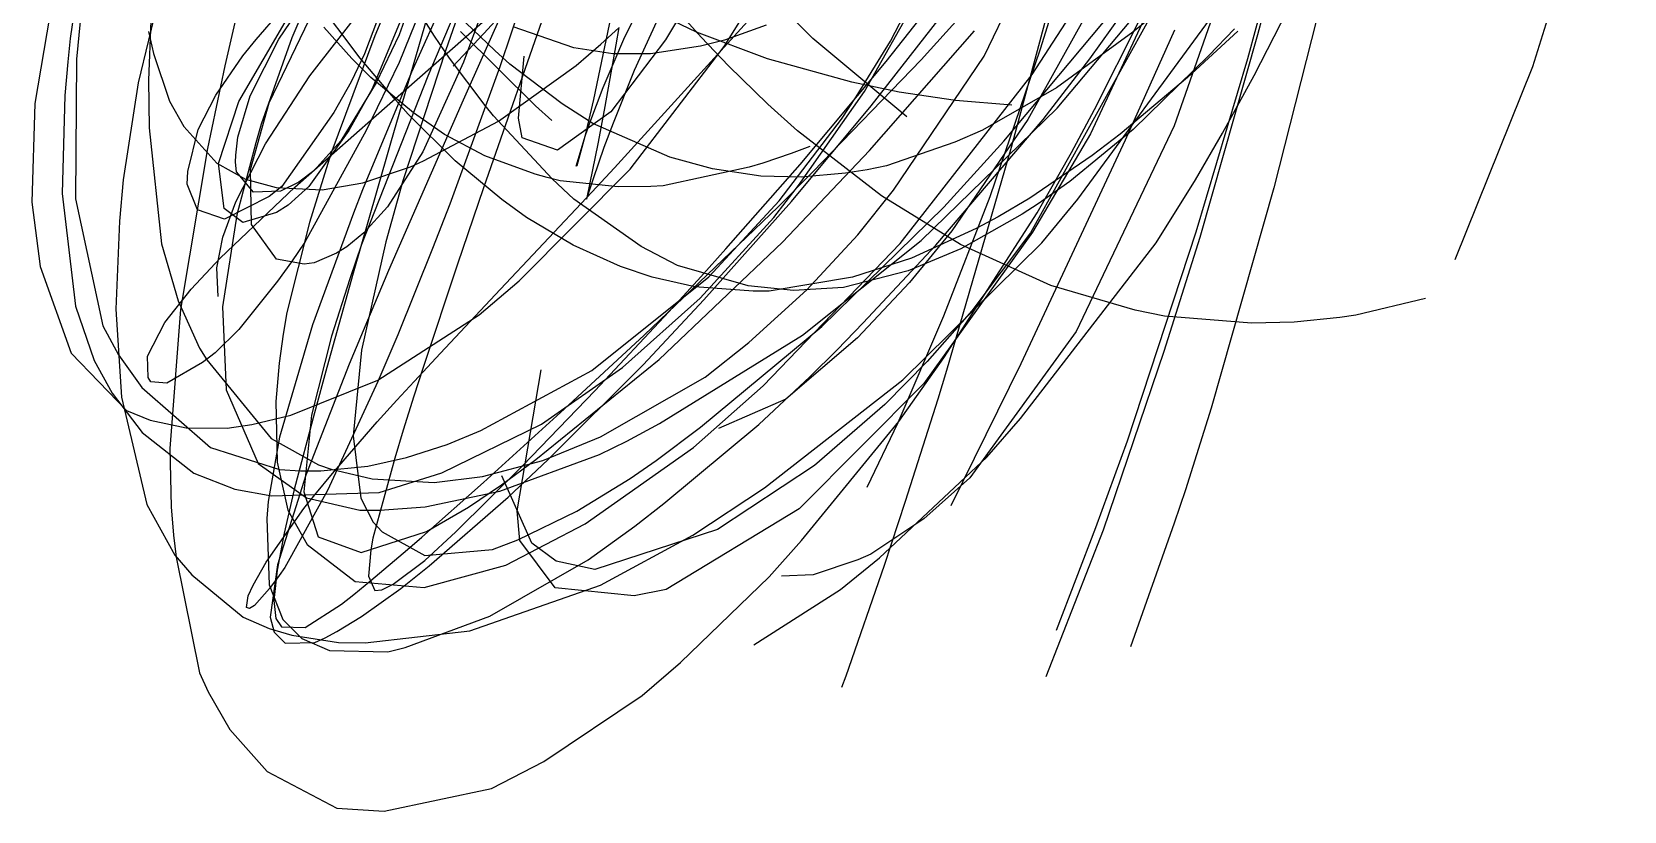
# Model space of a CAD drawing. Header units: metres. Extents: x -233 to 379, y -58 to 1087.
# Drawn here: x -108.7 to -54.2, y -57.9 to -31.2 of the extents above; entities that cross this region are included whole.
import ezdxf

# ---------------------------------------------------------------- set-up
doc = ezdxf.new("R2010")
doc.units = ezdxf.units.M

msp = doc.modelspace()

# ---------------------------------------------------------------- linework, layer by layer
for p, q in [((-54.179, -22.327, -1327.909), (-57.323, -32.402, -1334.346)), ((-89.924, -24.158, -1312.039), (-92.705, -32.406, -1318.648)), ((-92.479, -25.309, -1314.594), (-95.732, -32.591, -1319.941)), ((-65.308, -25.515, -1331.418), (-67.081, -32.128, -1335.014)), ((-79.323, -31.525, -1353.833), (-76.493, -26.051, -1355.561)), ((-74.463, -32.667, -1359.059), (-70.073, -25.909, -1360.909)), ((-97.791, -26.634, -1326.043), (-99.831, -31.412, -1329.764)), ((-93.735, -26.308, -1325.948), (-96.158, -32.253, -1331.971)), ((-76.112, -32.043, -1356.338), (-73.545, -26.726, -1358.194)), ((-65.459, -26.403, -1332.809), (-66.741, -31.308, -1335.455)), ((-103.636, -26.89, -1318.123), (-105.099, -32.958, -1322.013)), ((-95.18, -27.013, -1323.754), (-96.995, -31.347, -1327.116)), ((-92.7, -26.865, -1322.617), (-95.176, -32.722, -1327.075)), ((-73.003, -27.061, -1346.261), (-75.188, -35.173, -1352.504)), ((-72.493, -32.135, -1356.521), (-68.64, -26.765, -1358.272)), ((-94.913, -27.813, -1330.272), (-96.158, -31.308, -1335.192)), ((-94.236, -27.401, -1315.404), (-95.778, -32.707, -1319.873)), ((-88.453, -31.463, -1358.785), (-86.483, -27.414, -1355.904)), ((-80.215, -33.256, -1354.495), (-77.111, -27.744, -1355.975)), ((-94.941, -31.359, -1365.574), (-97.02, -28.072, -1368.642)), ((-64.023, -28.025, -1335.804), (-66.185, -36.558, -1340.817)), ((-99.217, -32.714, -1355.647), (-96.208, -28.847, -1354.848)), ((-96.03, -28.45, -1332.327), (-97.341, -31.96, -1337.315)), ((-85.809, -31.394, -1359.874), (-88.292, -28.609, -1362.321)), ((-71.602, -28.799, -1346.435), (-74.611, -34.212, -1350.925)), ((-69.661, -28.675, -1340.657), (-72.471, -34.706, -1346.208)), ((-67.492, -28.431, -1338.983), (-69.603, -34.428, -1344.003)), ((-107.881, -29.206, -1325.184), (-108.639, -33.668, -1328.441)), ((-97.498, -32.105, -1367.629), (-99.575, -29.334, -1370.39)), ((-93.719, -29.437, -1324.739), (-94.562, -31.824, -1326.597)), ((-88.09, -32.527, -1358.975), (-86.515, -29.076, -1356.806)), ((-85.684, -29.212, -1350.543), (-87.025, -31.487, -1353.236)), ((-85.019, -31.709, -1350.085), (-83.455, -29.209, -1350.772)), ((-79.98, -33.745, -1352.517), (-76.502, -29.285, -1353.252)), ((-78.271, -32.166, -1357.609), (-75.445, -29.026, -1358.069)), ((-73.614, -33.826, -1356.757), (-69.706, -29.18, -1358.353)), ((-107.143, -29.487, -1323.899), (-107.431, -31.436, -1325.313)), ((-106.988, -29.797, -1322.636), (-107.219, -32.143, -1324.367)), ((-100.28, -31.459, -1355.146), (-99.066, -29.671, -1355.116)), ((-95.629, -29.668, -1331.901), (-97.08, -33.157, -1336.684)), ((-75.437, -34.958, -1353.55), (-71.278, -29.982, -1354.794)), ((-66.861, -32.707, -1361.26), (-65.458, -29.965, -1362.007)), ((-101.056, -31.466, -1357.413), (-100.246, -30.536, -1357.244)), ((-97.036, -34.157, -1357.843), (-92.363, -30.044, -1358.159)), ((-92.528, -30.315, -1320.216), (-93.962, -33.547, -1322.672)), ((-93.323, -30.534, -1336.307), (-93.954, -32.245, -1338.416)), ((-91.022, -30.102, -1317.66), (-93.262, -36.555, -1323.49)), ((-93.257, -31.269, -1358.916), (-92.473, -30.415, -1358.658)), ((-88.776, -35.874, -1358.233), (-83.529, -30.093, -1358.934)), ((-85.968, -31.213, -1356.922), (-87.812, -30.339, -1358.657)), ((-73.66, -30.127, -1348.198), (-74.196, -31.799, -1349.471)), ((-104.669, -30.826, -1324.768), (-104.751, -32.864, -1326.208)), ((-101.749, -30.744, -1324.141), (-102.131, -32.376, -1325.145)), ((-101.654, -33.592, -1353.519), (-99.983, -30.741, -1353.756)), ((-100.611, -33.643, -1353.136), (-99.245, -30.791, -1352.732)), ((-97.777, -32.118, -1360.158), (-98.743, -31.047, -1361.756)), ((-92.879, -31.852, -1366.493), (-93.869, -30.894, -1367.904)), ((-90.167, -31.756, -1342.792), (-92.251, -31.035, -1346.18)), ((-88.898, -30.685, -1349.685), (-89.496, -33.528, -1354.02)), ((-89.242, -31.627, -1347.776), (-88.63, -31.066, -1348.159)), ((-88.627, -31.054, -1348.962), (-88.732, -31.654, -1349.806)), ((-83.584, -30.977, -1332.719), (-85.012, -31.489, -1334.801)), ((-81.977, -31.439, -1363.612), (-82.67, -30.749, -1364.289)), ((-79.466, -32.221, -1354.844), (-78.306, -30.751, -1355.086)), ((-70.364, -30.599, -1342.953), (-74.52, -38.097, -1349.754)), ((-72.895, -36.947, -1356.909), (-68.39, -30.8, -1359.208)), ((-72.333, -33.866, -1363.873), (-70.789, -30.813, -1364.579)), ((-70.303, -30.651, -1334.34), (-71.011, -31.215, -1335.262)), ((-67.528, -31.101, -1329.529), (-68.407, -32.02, -1330.362)), ((-107.431, -31.436, -1325.313), (-107.516, -32.233, -1325.91)), ((-104.747, -31.194, -1330.027), (-104.579, -31.948, -1330.845)), ((-101.515, -32.031, -1357.482), (-101.056, -31.466, -1357.413)), ((-101.266, -33.401, -1354.765), (-100.28, -31.459, -1355.146)), ((-99.831, -31.412, -1329.764), (-100.88, -34.368, -1332.129)), ((-96.995, -31.347, -1327.116), (-98.494, -35.39, -1330.355)), ((-96.158, -31.308, -1335.192), (-96.942, -32.951, -1337.926)), ((-94.429, -32.109, -1364.812), (-94.941, -31.359, -1365.574)), ((-91.488, -33.739, -1363.376), (-94.058, -31.193, -1366.656)), ((-93.96, -32.019, -1359.076), (-93.257, -31.269, -1358.916)), ((-90.091, -32.36, -1347.239), (-89.242, -31.627, -1347.776)), ((-87.025, -31.487, -1353.236), (-88.905, -33.945, -1356.431)), ((-88.76, -32.151, -1359.225), (-88.453, -31.463, -1358.785)), ((-83.536, -32.138, -1354.609), (-85.968, -31.213, -1356.922)), ((-85.012, -31.489, -1334.801), (-85.83, -31.696, -1336.024)), ((-84.871, -32.373, -1358.934), (-85.809, -31.394, -1359.874)), ((-78.764, -34.125, -1360.381), (-81.977, -31.439, -1363.612)), ((-80.495, -33.435, -1353.18), (-79.323, -31.525, -1353.833)), ((-80.041, -35.279, -1352.177), (-76.445, -31.176, -1353.165)), ((-71.011, -31.215, -1335.262), (-73.632, -33.127, -1338.741)), ((-69.593, -31.148, -1344.643), (-71.281, -34.92, -1346.647)), ((-67.414, -31.18, -1324.007), (-69.138, -32.774, -1326.205)), ((-66.741, -31.308, -1335.455), (-68.718, -38.252, -1339.453)), ((-107.219, -32.143, -1324.367), (-107.247, -36.933, -1328.176)), ((-104.579, -31.948, -1330.845), (-104.032, -33.588, -1332.786)), ((-102.438, -33.376, -1357.461), (-101.515, -32.031, -1357.482)), ((-97.341, -31.96, -1337.315), (-97.807, -32.917, -1338.898)), ((-97.124, -32.774, -1359.077), (-97.777, -32.118, -1360.158)), ((-96.286, -33.542, -1365.977), (-97.498, -32.105, -1367.629)), ((-94.562, -31.824, -1326.597), (-96.033, -36.311, -1330.194)), ((-93.213, -33.732, -1362.987), (-94.429, -32.109, -1364.812)), ((-94.31, -32.385, -1359.126), (-93.96, -32.019, -1359.076)), ((-92.367, -32.315, -1365.759), (-92.879, -31.852, -1366.493)), ((-92.07, -34.163, -1359.217), (-91.869, -32.047, -1358.013)), ((-88.832, -31.961, -1340.658), (-90.167, -31.756, -1342.792)), ((-89.162, -33.11, -1359.779), (-88.76, -32.151, -1359.225)), ((-88.732, -31.654, -1349.806), (-89.11, -33.764, -1352.886)), ((-87.542, -31.967, -1338.636), (-88.832, -31.961, -1340.658)), ((-88.239, -35.917, -1348.79), (-85.019, -31.709, -1350.085)), ((-85.83, -31.696, -1336.024), (-87.542, -31.967, -1338.636)), ((-80.644, -32.936, -1351.832), (-83.536, -32.138, -1354.609)), ((-81.979, -36.011, -1356.961), (-78.271, -32.166, -1357.609)), ((-79.214, -36.632, -1354.378), (-76.112, -32.043, -1356.338)), ((-74.196, -31.799, -1349.471), (-75.92, -36.861, -1353.241)), ((-74.088, -34.207, -1355.816), (-72.493, -32.135, -1356.521)), ((-68.407, -32.02, -1330.362), (-71.008, -34.552, -1332.948)), ((-67.081, -32.128, -1335.014), (-68.856, -38.08, -1338.559)), ((-107.516, -32.233, -1325.91), (-107.61, -33.394, -1326.797)), ((-102.131, -32.376, -1325.145), (-102.73, -35.201, -1326.919)), ((-100.741, -35.044, -1355.93), (-99.217, -32.714, -1355.647)), ((-95.176, -32.722, -1327.075), (-97.448, -38.5, -1331.751)), ((-95.732, -32.591, -1319.941), (-97.411, -36.629, -1323.084)), ((-96.158, -32.253, -1331.971), (-97.285, -34.592, -1334.719)), ((-95.778, -32.707, -1319.873), (-96.448, -35.023, -1321.963)), ((-93.954, -32.245, -1338.416), (-95.342, -35.322, -1342.46)), ((-92.705, -32.406, -1318.648), (-94.422, -37.119, -1323.005)), ((-92.747, -34.271, -1345.467), (-90.091, -32.36, -1347.239)), ((-90.568, -33.68, -1363.156), (-92.367, -32.315, -1365.759)), ((-88.813, -34.322, -1359.868), (-88.09, -32.527, -1358.975)), ((-83.521, -33.684, -1357.563), (-84.871, -32.373, -1358.934)), ((-82.42, -35.756, -1354.17), (-79.466, -32.221, -1354.844)), ((-78.988, -38.458, -1357.222), (-74.463, -32.667, -1359.059)), ((-67.942, -34.679, -1360.712), (-66.861, -32.707, -1361.26)), ((-57.323, -32.402, -1334.346), (-59.976, -39.019, -1338.934)), ((-105.099, -32.958, -1322.013), (-105.611, -36.28, -1324.31)), ((-104.751, -32.864, -1326.208), (-104.72, -34.494, -1327.417)), ((-97.807, -32.917, -1338.898), (-98.394, -33.978, -1340.8)), ((-96.942, -32.951, -1337.926), (-98.16, -34.948, -1341.844)), ((-97.08, -33.157, -1336.684), (-97.877, -34.587, -1339.04)), ((-95.668, -33.989, -1356.685), (-97.124, -32.774, -1359.077)), ((-89.621, -34.322, -1360.32), (-89.162, -33.11, -1359.779)), ((-82.469, -36.474, -1353.502), (-80.215, -33.256, -1354.495)), ((-79.023, -33.273, -1350.269), (-80.644, -32.936, -1351.832)), ((-77.088, -33.557, -1348.399), (-79.023, -33.273, -1350.269)), ((-73.632, -33.127, -1338.741), (-76.172, -34.579, -1342.234)), ((-69.138, -32.774, -1326.205), (-71.444, -34.72, -1329.28)), ((-108.639, -33.668, -1328.441), (-108.744, -37.046, -1331.144)), ((-107.61, -33.394, -1326.797), (-107.702, -36.752, -1329.475)), ((-104.032, -33.588, -1332.786), (-103.531, -34.456, -1334.007)), ((-103.048, -34.556, -1357.2), (-102.438, -33.376, -1357.461)), ((-102.343, -35.724, -1352.658), (-101.654, -33.592, -1353.519)), ((-101.682, -34.816, -1354.017), (-101.266, -33.401, -1354.765)), ((-101.249, -35.923, -1353.245), (-100.611, -33.643, -1353.136)), ((-93.962, -33.547, -1322.672), (-96.524, -39.39, -1327.363)), ((-95.85, -34.031, -1365.377), (-96.286, -33.542, -1365.977)), ((-92.929, -34.091, -1362.561), (-93.213, -33.732, -1362.987)), ((-90.93, -34.243, -1362.652), (-91.488, -33.739, -1363.376)), ((-89.516, -34.353, -1361.623), (-90.568, -33.68, -1363.156)), ((-89.496, -33.528, -1354.02), (-89.796, -34.79, -1356.313)), ((-89.11, -33.764, -1352.886), (-89.341, -34.985, -1354.86)), ((-82.51, -34.603, -1356.522), (-83.521, -33.684, -1357.563)), ((-82.716, -37.025, -1351.973), (-79.98, -33.745, -1352.517)), ((-81, -34.205, -1352.907), (-80.495, -33.435, -1353.18)), ((-78.268, -38.357, -1354.975), (-73.614, -33.826, -1356.757)), ((-75.162, -33.724, -1346.536), (-77.088, -33.557, -1348.399)), ((-100.88, -34.368, -1332.129), (-101.072, -35.013, -1332.656)), ((-98.394, -33.978, -1340.8), (-100.181, -36.508, -1346.201)), ((-99.737, -36.527, -1357.637), (-97.036, -34.157, -1357.843)), ((-94.236, -35.625, -1363.111), (-95.85, -34.031, -1365.377)), ((-94.603, -34.722, -1354.948), (-95.668, -33.989, -1356.685)), ((-95.317, -35.635, -1343.575), (-92.747, -34.271, -1345.467)), ((-90.915, -36.244, -1359.513), (-92.929, -34.091, -1362.561)), ((-91.944, -34.846, -1359.48), (-92.07, -34.163, -1359.217)), ((-88.905, -33.945, -1356.431), (-90.726, -35.265, -1358.746)), ((-89.772, -34.746, -1360.462), (-89.621, -34.322, -1360.32)), ((-86.88, -35.499, -1357.755), (-89.516, -34.353, -1361.623)), ((-89.126, -35.157, -1360.185), (-88.813, -34.322, -1359.868)), ((-83.134, -37.003, -1351.793), (-81, -34.205, -1352.907)), ((-77.764, -38.521, -1354.221), (-74.088, -34.207, -1355.816)), ((-74.611, -34.212, -1350.925), (-77.223, -38.024, -1354.133)), ((-73.122, -35.343, -1363.524), (-72.333, -33.866, -1363.873)), ((-104.72, -34.494, -1327.417), (-104.302, -38.475, -1330.586)), ((-103.531, -34.456, -1334.007), (-102.402, -35.709, -1336.16)), ((-103.4, -35.99, -1356.311), (-103.048, -34.556, -1357.2)), ((-101.756, -35.44, -1353.486), (-101.682, -34.816, -1354.017)), ((-97.285, -34.592, -1334.719), (-99.389, -38.412, -1339.764)), ((-97.877, -34.587, -1339.04), (-99.253, -36.514, -1342.851)), ((-93.222, -35.462, -1352.721), (-94.603, -34.722, -1354.948)), ((-90.726, -35.265, -1358.746), (-91.944, -34.846, -1359.48)), ((-90.091, -35.817, -1359.974), (-89.772, -34.746, -1360.462)), ((-89.796, -34.79, -1356.313), (-90.069, -35.803, -1358.791)), ((-79.624, -36.829, -1353.473), (-82.51, -34.603, -1356.522)), ((-76.172, -34.579, -1342.234), (-77.117, -34.99, -1343.565)), ((-71.281, -34.92, -1346.647), (-74.853, -42.584, -1350.696)), ((-72.471, -34.706, -1346.208), (-74.455, -38.071, -1349.36)), ((-71.008, -34.552, -1332.948), (-73.178, -36.343, -1335.291)), ((-69.603, -34.428, -1344.003), (-72.955, -41.476, -1350.073)), ((-71.444, -34.72, -1329.28), (-72.409, -35.446, -1330.621)), ((-68.868, -36.276, -1360.26), (-67.942, -34.679, -1360.712)), ((-102.73, -35.201, -1326.919), (-103.651, -40.725, -1330.542)), ((-101.761, -35.679, -1353.237), (-101.756, -35.44, -1353.486)), ((-101.751, -37.031, -1355.923), (-100.741, -35.044, -1355.93)), ((-101.072, -35.013, -1332.656), (-101.722, -37.483, -1334.704)), ((-98.494, -35.39, -1330.355), (-99.228, -37.745, -1332.315)), ((-98.16, -34.948, -1341.844), (-99.081, -35.973, -1344.565)), ((-96.448, -35.023, -1321.963), (-96.919, -36.659, -1323.499)), ((-95.342, -35.322, -1342.46), (-96.558, -37.207, -1345.319)), ((-91.493, -36.087, -1349.977), (-93.222, -35.462, -1352.721)), ((-89.496, -36.232, -1360.291), (-89.126, -35.157, -1360.185)), ((-89.341, -34.985, -1354.86), (-89.453, -35.552, -1355.884)), ((-82.727, -35.38, -1337.019), (-83.695, -35.709, -1338.368)), ((-83.016, -38.417, -1351.391), (-80.041, -35.279, -1352.177)), ((-82.085, -35.135, -1336.134), (-82.727, -35.38, -1337.019)), ((-77.117, -34.99, -1343.565), (-79.452, -35.797, -1346.891)), ((-77.491, -37.219, -1352.959), (-75.437, -34.958, -1353.55)), ((-75.188, -35.173, -1352.504), (-77.399, -42.819, -1357.942)), ((-72.409, -35.446, -1330.621), (-74.543, -36.912, -1333.646)), ((-74.29, -37.412, -1363.018), (-73.122, -35.343, -1363.524)), ((-103.423, -36.428, -1355.897), (-103.4, -35.99, -1356.311)), ((-102.402, -35.709, -1336.16), (-101.422, -36.257, -1337.588)), ((-102.15, -37.259, -1350.766), (-102.343, -35.724, -1352.658)), ((-101.729, -36.001, -1352.82), (-101.761, -35.679, -1353.237)), ((-101.146, -36.707, -1350.568), (-101.729, -36.001, -1352.82)), ((-101.218, -37.812, -1352.902), (-101.249, -35.923, -1353.245)), ((-99.081, -35.973, -1344.565), (-99.591, -36.357, -1346.022)), ((-97.4, -36.378, -1341.866), (-95.763, -35.837, -1343.232)), ((-95.763, -35.837, -1343.232), (-95.317, -35.635, -1343.575)), ((-92.636, -36.952, -1360.816), (-94.236, -35.625, -1363.111)), ((-92.05, -39.743, -1347.263), (-88.239, -35.917, -1348.79)), ((-90.069, -35.803, -1358.791), (-90.091, -35.817, -1359.974)), ((-89.519, -35.881, -1356.541), (-89.732, -36.941, -1359.218)), ((-89.552, -36.708, -1358.117), (-88.776, -35.874, -1358.233)), ((-89.453, -35.552, -1355.884), (-89.519, -35.881, -1356.541)), ((-84.158, -35.842, -1339.024), (-87.111, -36.483, -1343.275)), ((-85.423, -35.909, -1355.611), (-86.88, -35.499, -1357.755)), ((-83.763, -36.15, -1353.172), (-85.423, -35.909, -1355.611)), ((-84.963, -38.65, -1353.507), (-82.42, -35.756, -1354.17)), ((-83.695, -35.709, -1338.368), (-84.158, -35.842, -1339.024)), ((-83.167, -37.205, -1356.74), (-81.979, -36.011, -1356.961)), ((-80.116, -35.937, -1347.851), (-80.862, -36.055, -1348.933)), ((-79.452, -35.797, -1346.891), (-80.116, -35.937, -1347.851)), ((-105.611, -36.28, -1324.31), (-105.74, -37.694, -1325.342)), ((-103.068, -37.309, -1354.22), (-103.423, -36.428, -1355.897)), ((-102.296, -38.969, -1357.223), (-99.737, -36.527, -1357.637)), ((-101.422, -36.257, -1337.588), (-100.371, -36.547, -1338.887)), ((-100.181, -36.508, -1346.201), (-100.61, -36.855, -1347.378)), ((-100.371, -36.547, -1338.887), (-98.799, -36.619, -1340.57)), ((-99.591, -36.357, -1346.022), (-100.228, -36.67, -1347.838)), ((-99.253, -36.514, -1342.851), (-99.958, -37.15, -1344.687)), ((-98.799, -36.619, -1340.57), (-97.4, -36.378, -1341.866)), ((-96.033, -36.311, -1330.194), (-96.615, -38.409, -1331.967)), ((-93.262, -36.555, -1323.49), (-94.156, -39.172, -1326.113)), ((-91.084, -36.204, -1349.333), (-91.493, -36.087, -1349.977)), ((-90.645, -36.312, -1348.647), (-91.084, -36.204, -1349.333)), ((-90.166, -36.946, -1358.377), (-90.915, -36.244, -1359.513)), ((-88.648, -36.515, -1345.584), (-90.645, -36.312, -1348.647)), ((-89.631, -36.648, -1360.142), (-89.496, -36.232, -1360.291)), ((-87.534, -36.506, -1343.907), (-88.648, -36.515, -1345.584)), ((-87.111, -36.483, -1343.275), (-87.534, -36.506, -1343.907)), ((-82.384, -36.189, -1351.15), (-83.763, -36.15, -1353.172)), ((-83.316, -37.568, -1353.136), (-82.469, -36.474, -1353.502)), ((-80.862, -36.055, -1348.933), (-82.384, -36.189, -1351.15)), ((-73.178, -36.343, -1335.291), (-74.256, -37.102, -1336.524)), ((-70.214, -38.437, -1359.628), (-68.868, -36.276, -1360.26)), ((-108.744, -37.046, -1331.144), (-108.453, -39.247, -1333.108)), ((-107.702, -36.752, -1329.475), (-107.246, -40.609, -1332.908)), ((-107.247, -36.933, -1328.176), (-106.307, -41.288, -1332.285)), ((-102.195, -38.245, -1355.746), (-101.751, -37.031, -1355.923)), ((-100.61, -36.855, -1347.378), (-102.138, -37.629, -1351.515)), ((-100.228, -36.67, -1347.838), (-101.146, -36.707, -1350.568)), ((-96.919, -36.659, -1323.499), (-97.728, -39.482, -1326.262)), ((-97.411, -36.629, -1323.084), (-97.72, -37.426, -1323.73)), ((-92.865, -40.221, -1357.453), (-89.552, -36.708, -1358.117)), ((-91.789, -37.569, -1359.585), (-92.636, -36.952, -1360.816)), ((-87.866, -38.564, -1354.915), (-90.166, -36.946, -1358.377)), ((-89.732, -36.941, -1359.218), (-89.71, -36.891, -1359.802)), ((-89.71, -36.891, -1359.802), (-89.631, -36.648, -1360.142)), ((-85.718, -40.399, -1351.368), (-82.716, -37.025, -1351.973)), ((-85.542, -39.602, -1350.548), (-83.134, -37.003, -1351.793)), ((-80.441, -38.168, -1353.629), (-79.214, -36.632, -1354.378)), ((-76.918, -38.502, -1350.533), (-79.624, -36.829, -1353.473)), ((-75.92, -36.861, -1353.241), (-77.498, -40.956, -1356.12)), ((-74.543, -36.912, -1333.646), (-75.635, -37.552, -1335.236)), ((-74.256, -37.102, -1336.524), (-74.806, -37.453, -1337.171)), ((-74.133, -38.435, -1356.313), (-72.895, -36.947, -1356.909)), ((-66.185, -36.558, -1340.817), (-68.331, -44.108, -1345.774)), ((-102.138, -37.629, -1351.515), (-103.068, -37.309, -1354.22)), ((-101.722, -37.483, -1334.704), (-102.216, -40.633, -1337.437)), ((-101.514, -37.743, -1348.758), (-102.15, -37.259, -1350.766)), ((-100.359, -37.4, -1345.721), (-101.514, -37.743, -1348.758)), ((-99.958, -37.15, -1344.687), (-100.359, -37.4, -1345.721)), ((-97.72, -37.426, -1323.73), (-99.123, -41.254, -1326.916)), ((-96.558, -37.207, -1345.319), (-97.37, -38.1, -1346.943)), ((-94.422, -37.119, -1323.005), (-95.011, -38.639, -1324.565)), ((-90.193, -38.522, -1357.233), (-91.789, -37.569, -1359.585)), ((-87.761, -41.605, -1355.681), (-83.167, -37.205, -1356.74)), ((-85.84, -40.336, -1352.033), (-83.316, -37.568, -1353.136)), ((-81.675, -41.308, -1351.738), (-77.491, -37.219, -1352.959)), ((-77.493, -42.383, -1361.647), (-74.29, -37.412, -1363.018)), ((-74.806, -37.453, -1337.171), (-76.905, -38.65, -1339.701)), ((-75.635, -37.552, -1335.236), (-76.388, -37.95, -1336.347)), ((-105.74, -37.694, -1325.342), (-105.867, -40.716, -1327.645)), ((-100.357, -38.998, -1351.695), (-101.218, -37.812, -1352.902)), ((-99.228, -37.745, -1332.315), (-100.005, -40.829, -1334.984)), ((-97.37, -38.1, -1346.943), (-97.951, -38.574, -1347.995)), ((-82.189, -40.057, -1352.572), (-80.441, -38.168, -1353.629)), ((-77.223, -38.024, -1354.133), (-78.673, -39.797, -1355.642)), ((-76.388, -37.95, -1336.347), (-78.601, -38.967, -1339.64)), ((-74.455, -38.071, -1349.36), (-78.176, -43.261, -1354.292)), ((-74.52, -38.097, -1349.754), (-76.537, -40.768, -1352.213)), ((-68.856, -38.08, -1338.559), (-71.213, -45.238, -1343.38)), ((-104.302, -38.475, -1330.586), (-103.732, -40.431, -1332.386)), ((-102.41, -39.299, -1355.393), (-102.195, -38.245, -1355.746)), ((-99.389, -38.412, -1339.764), (-99.844, -39.087, -1340.835)), ((-97.951, -38.574, -1347.995), (-98.309, -38.795, -1348.603)), ((-97.448, -38.5, -1331.751), (-97.851, -39.675, -1332.776)), ((-96.615, -38.409, -1331.967), (-97.447, -42.121, -1335.272)), ((-95.011, -38.639, -1324.565), (-96.199, -41.591, -1327.795)), ((-88.572, -39.251, -1354.81), (-90.193, -38.522, -1357.233)), ((-86.62, -39.22, -1353.055), (-87.866, -38.564, -1354.915)), ((-87.251, -42.437, -1350.22), (-83.016, -38.417, -1351.391)), ((-85.817, -39.601, -1353.267), (-84.963, -38.65, -1353.507)), ((-83.685, -43.339, -1355.255), (-78.988, -38.458, -1357.222)), ((-82.333, -41.604, -1353.456), (-78.268, -38.357, -1354.975)), ((-80.253, -41.187, -1353.137), (-77.764, -38.521, -1354.221)), ((-78.893, -43.134, -1354.097), (-74.133, -38.435, -1356.313)), ((-76.905, -38.65, -1339.701), (-78.718, -39.402, -1342.004)), ((-73.823, -39.903, -1347.081), (-76.918, -38.502, -1350.533)), ((-74.862, -44.458, -1357.599), (-70.214, -38.437, -1359.628)), ((-68.718, -38.252, -1339.453), (-69.949, -42.168, -1341.938)), ((-108.453, -39.247, -1333.108), (-107.392, -42.223, -1336.176)), ((-103.283, -40.023, -1356.925), (-102.296, -38.969, -1357.223)), ((-99.409, -39.167, -1350.334), (-100.357, -38.998, -1351.695)), ((-99.844, -39.087, -1340.835), (-100.322, -39.753, -1341.959)), ((-99.064, -39.121, -1349.817), (-99.409, -39.167, -1350.334)), ((-98.309, -38.795, -1348.603), (-99.064, -39.121, -1349.817)), ((-94.156, -39.172, -1326.113), (-95.339, -42.71, -1329.941)), ((-87.489, -39.621, -1353.176), (-88.572, -39.251, -1354.81)), ((-84.2, -39.917, -1349.526), (-86.62, -39.22, -1353.055)), ((-78.601, -38.967, -1339.64), (-80.626, -39.619, -1342.705)), ((-102.364, -40.285, -1354.719), (-102.41, -39.299, -1355.393)), ((-100.322, -39.753, -1341.959), (-101.651, -41.411, -1345.078)), ((-97.728, -39.482, -1326.262), (-98.638, -42.713, -1329.671)), ((-97.851, -39.675, -1332.776), (-98.472, -41.64, -1334.554)), ((-96.524, -39.39, -1327.363), (-97.874, -42.601, -1330.212)), ((-93.412, -40.909, -1346.698), (-92.05, -39.743, -1347.263)), ((-89.55, -42.812, -1348.361), (-85.542, -39.602, -1350.548)), ((-86.027, -39.95, -1350.956), (-87.489, -39.621, -1353.176)), ((-86.919, -40.809, -1352.933), (-85.817, -39.601, -1353.267)), ((-80.626, -39.619, -1342.705), (-83.477, -40.097, -1347.057)), ((-78.718, -39.402, -1342.004), (-80.933, -39.966, -1344.942)), ((-78.673, -39.797, -1355.642), (-80.448, -41.698, -1357.274)), ((-104.189, -41.174, -1356.384), (-103.283, -40.023, -1356.925)), ((-94.745, -42.224, -1356.94), (-92.865, -40.221, -1357.453)), ((-88.504, -42.709, -1350.812), (-85.84, -40.336, -1352.033)), ((-84.031, -40.096, -1347.906), (-86.027, -39.95, -1350.956)), ((-82.639, -40.075, -1347.303), (-84.2, -39.917, -1349.526)), ((-84.171, -41.862, -1351.364), (-82.189, -40.057, -1352.572)), ((-83.477, -40.097, -1347.057), (-84.031, -40.096, -1347.906)), ((-80.933, -39.966, -1344.942), (-82.639, -40.075, -1347.303)), ((-70.932, -40.747, -1343.789), (-73.823, -39.903, -1347.081)), ((-60.981, -40.344, -1332.291), (-63.374, -40.925, -1335.036)), ((-107.246, -40.609, -1332.908), (-106.603, -42.474, -1334.853)), ((-105.867, -40.716, -1327.645), (-105.674, -43.735, -1330.159)), ((-103.651, -40.725, -1330.542), (-104.018, -45.493, -1333.952)), ((-103.732, -40.431, -1332.386), (-102.995, -42.055, -1334.073)), ((-102.216, -40.633, -1337.437), (-102.087, -43.475, -1340.143)), ((-100.005, -40.829, -1334.984), (-100.134, -41.575, -1335.665)), ((-96.887, -43.148, -1345.086), (-93.412, -40.909, -1346.698)), ((-89.445, -43.504, -1352.002), (-86.919, -40.809, -1352.933)), ((-87.794, -42.617, -1350.92), (-85.718, -40.399, -1351.368)), ((-76.537, -40.768, -1352.213), (-78.063, -42.509, -1353.827)), ((-69.927, -40.959, -1342.634), (-70.932, -40.747, -1343.789)), ((-106.307, -41.288, -1332.285), (-105.776, -42.282, -1333.451)), ((-104.78, -42.324, -1355.316), (-104.189, -41.174, -1356.384)), ((-101.651, -41.411, -1345.078), (-102.466, -42.206, -1347.012)), ((-99.123, -41.254, -1326.916), (-100.259, -45.105, -1330.403)), ((-85.826, -44.76, -1350.374), (-81.675, -41.308, -1351.738)), ((-81.149, -42.106, -1352.744), (-80.253, -41.187, -1353.137)), ((-77.498, -40.956, -1356.12), (-79.072, -44.61, -1358.481)), ((-66.952, -41.192, -1339.188), (-69.927, -40.959, -1342.634)), ((-65.483, -41.162, -1337.481), (-66.952, -41.192, -1339.188)), ((-63.925, -41.004, -1335.673), (-65.483, -41.162, -1337.481)), ((-63.374, -40.925, -1335.036), (-63.925, -41.004, -1335.673)), ((-100.134, -41.575, -1335.665), (-100.27, -42.566, -1336.591)), ((-98.472, -41.64, -1334.554), (-99.159, -44.344, -1337.194)), ((-96.199, -41.591, -1327.795), (-96.885, -43.189, -1329.743)), ((-90.498, -44.145, -1354.868), (-87.761, -41.605, -1355.681)), ((-87.238, -44.634, -1351.565), (-82.333, -41.604, -1353.456)), ((-85.67, -43.04, -1350.434), (-84.171, -41.862, -1351.364)), ((-80.448, -41.698, -1357.274), (-82.906, -43.804, -1359.124)), ((-72.955, -41.476, -1350.073), (-76.599, -46.497, -1354.498)), ((-107.392, -42.223, -1336.176), (-105.504, -44.188, -1339.003)), ((-106.603, -42.474, -1334.853), (-105.994, -43.598, -1336.185)), ((-105.776, -42.282, -1333.451), (-104.98, -43.396, -1334.914)), ((-104.763, -43.057, -1353.688), (-104.78, -42.324, -1355.316)), ((-102.891, -42.542, -1348.05), (-104.117, -43.253, -1351.225)), ((-102.995, -42.055, -1334.073), (-102.748, -42.453, -1334.536)), ((-102.466, -42.206, -1347.012), (-102.891, -42.542, -1348.05)), ((-102.748, -42.453, -1334.536), (-100.54, -45.146, -1338.095)), ((-97.447, -42.121, -1335.272), (-97.733, -45.061, -1338.206)), ((-95.642, -43.19, -1356.645), (-94.745, -42.224, -1356.94)), ((-91.473, -45.873, -1348.782), (-87.251, -42.437, -1350.22)), ((-82.081, -43.029, -1352.332), (-81.149, -42.106, -1352.744)), ((-78.063, -42.509, -1353.827), (-79.519, -43.979, -1355.199)), ((-79.034, -44.56, -1360.978), (-77.493, -42.383, -1361.647)), ((-69.949, -42.168, -1341.938), (-72.035, -48.29, -1346.208)), ((-104.666, -43.205, -1353.091), (-104.763, -43.057, -1353.688)), ((-100.27, -42.566, -1336.591), (-100.379, -43.881, -1337.867)), ((-97.874, -42.601, -1330.212), (-99.358, -46.401, -1333.945)), ((-98.638, -42.713, -1329.671), (-99.062, -44.266, -1331.473)), ((-95.339, -42.71, -1329.941), (-95.656, -43.695, -1331.124)), ((-93.36, -44.868, -1346.033), (-89.55, -42.812, -1348.361)), ((-92.117, -47.632, -1360.937), (-91.286, -42.789, -1358.042)), ((-91.282, -44.657, -1349.428), (-88.504, -42.709, -1350.812)), ((-91.053, -45.865, -1350.058), (-87.794, -42.617, -1350.92)), ((-89.26, -45.092, -1348.063), (-85.67, -43.04, -1350.434)), ((-83.826, -44.664, -1351.543), (-82.081, -43.029, -1352.332)), ((-77.399, -42.819, -1357.942), (-77.703, -43.804, -1358.571)), ((-74.853, -42.584, -1350.696), (-77.257, -47.46, -1353.219)), ((-105.994, -43.598, -1336.185), (-104.961, -44.941, -1338.002)), ((-104.98, -43.396, -1334.914), (-102.623, -45.458, -1338.324)), ((-104.117, -43.253, -1351.225), (-104.666, -43.205, -1353.091)), ((-102.087, -43.475, -1340.143), (-100.987, -46.01, -1343.04)), ((-99.869, -44.347, -1343.437), (-96.887, -43.148, -1345.086)), ((-96.885, -43.189, -1329.743), (-98.614, -46.934, -1334.906)), ((-96.234, -43.834, -1356.425), (-95.642, -43.19, -1356.645)), ((-91.93, -46.083, -1350.753), (-89.445, -43.504, -1352.002)), ((-86.065, -45.454, -1354.203), (-83.685, -43.339, -1355.255)), ((-83.636, -46.834, -1351.818), (-78.893, -43.134, -1354.097)), ((-78.176, -43.261, -1354.292), (-82.453, -47.56, -1358.51)), ((-105.674, -43.735, -1330.159), (-104.805, -47.415, -1333.673)), ((-105.504, -44.188, -1339.003), (-104.684, -44.517, -1339.843)), ((-100.379, -43.881, -1337.867), (-100.342, -45.955, -1340.026)), ((-96.905, -44.574, -1356.14), (-96.234, -43.834, -1356.425)), ((-95.656, -43.695, -1331.124), (-96.023, -44.865, -1332.605)), ((-93.266, -46.655, -1353.751), (-90.498, -44.145, -1354.868)), ((-82.906, -43.804, -1359.124), (-85.215, -44.801, -1360.122)), ((-79.519, -43.979, -1355.199), (-81.925, -46.075, -1357.181)), ((-77.703, -43.804, -1358.571), (-78.812, -47.309, -1360.701)), ((-68.331, -44.108, -1345.774), (-69.216, -46.903, -1347.827)), ((-104.684, -44.517, -1339.843), (-103.451, -44.778, -1340.947)), ((-102.045, -44.794, -1342.029), (-101.207, -44.673, -1342.598)), ((-101.207, -44.673, -1342.598), (-99.869, -44.347, -1343.437)), ((-99.062, -44.266, -1331.473), (-99.749, -46.895, -1334.801)), ((-99.159, -44.344, -1337.194), (-99.428, -46.978, -1340.225)), ((-98.444, -46.353, -1355.223), (-96.905, -44.574, -1356.14)), ((-94.694, -46.319, -1347.48), (-91.282, -44.657, -1349.428)), ((-88.359, -45.235, -1351.118), (-87.238, -44.634, -1351.565)), ((-87.083, -47.379, -1349.969), (-83.826, -44.664, -1351.543)), ((-82.37, -48.645, -1359.45), (-79.034, -44.56, -1360.978)), ((-79.072, -44.61, -1358.481), (-80.128, -46.822, -1359.742)), ((-76.02, -45.784, -1357.104), (-74.862, -44.458, -1357.599)), ((-104.961, -44.941, -1338.002), (-103.198, -46.332, -1340.42)), ((-103.451, -44.778, -1340.947), (-102.045, -44.794, -1342.029)), ((-100.259, -45.105, -1330.403), (-100.651, -47.306, -1332.658)), ((-100.54, -45.146, -1338.095), (-98.918, -46.054, -1340.01)), ((-97.733, -45.061, -1338.206), (-97.468, -47.194, -1340.753)), ((-96.023, -44.865, -1332.605), (-96.31, -45.817, -1333.896)), ((-94.512, -45.349, -1345.281), (-93.36, -44.868, -1346.033)), ((-91.237, -45.902, -1346.67), (-89.26, -45.092, -1348.063)), ((-89.288, -45.695, -1350.741), (-88.359, -45.235, -1351.118)), ((-87.352, -45.897, -1349.817), (-85.826, -44.76, -1350.374)), ((-71.213, -45.238, -1343.38), (-72.291, -48.209, -1345.723)), ((-104.018, -45.493, -1333.952), (-103.971, -47.495, -1335.529)), ((-102.623, -45.458, -1338.324), (-100.253, -46.216, -1340.822)), ((-97.226, -46.096, -1343.345), (-95.903, -45.8, -1344.32)), ((-96.31, -45.817, -1333.896), (-97.06, -48.563, -1338.112)), ((-95.903, -45.8, -1344.32), (-94.512, -45.349, -1345.281)), ((-92.703, -46.952, -1349.212), (-89.288, -45.695, -1350.741)), ((-89.784, -48.077, -1352.361), (-86.065, -45.454, -1354.203)), ((-79.698, -49.235, -1355.525), (-76.02, -45.784, -1357.104)), ((-103.198, -46.332, -1340.42), (-101.788, -46.88, -1341.943)), ((-100.987, -46.01, -1343.04), (-99.328, -47.186, -1345.033)), ((-100.342, -45.955, -1340.026), (-99.966, -47.609, -1342.005)), ((-100.253, -46.216, -1340.822), (-99.543, -46.259, -1341.455)), ((-99.543, -46.259, -1341.455), (-98.845, -46.252, -1342.047)), ((-99.046, -47.079, -1354.763), (-98.444, -46.353, -1355.223)), ((-98.918, -46.054, -1340.01), (-98.489, -46.195, -1340.458)), ((-98.845, -46.252, -1342.047), (-97.226, -46.096, -1343.345)), ((-98.489, -46.195, -1340.458), (-97.078, -46.534, -1341.861)), ((-96.841, -46.996, -1346.094), (-94.694, -46.319, -1347.48)), ((-94.213, -48.349, -1348.974), (-91.93, -46.083, -1350.753)), ((-93.306, -46.449, -1345.108), (-91.237, -45.902, -1346.67)), ((-92.649, -46.735, -1348.315), (-91.473, -45.873, -1348.782)), ((-92.418, -47.159, -1349.629), (-91.053, -45.865, -1350.058)), ((-88.246, -46.521, -1349.469), (-87.352, -45.897, -1349.817)), ((-81.925, -46.075, -1357.181), (-85.249, -48.262, -1359.323)), ((-101.788, -46.88, -1341.943), (-100.518, -47.108, -1343.133)), ((-99.358, -46.401, -1333.945), (-100.329, -49.48, -1337.577)), ((-99.749, -46.895, -1334.801), (-100.098, -48.391, -1337.013)), ((-97.078, -46.534, -1341.861), (-94.958, -46.658, -1343.768)), ((-95.38, -48.526, -1352.564), (-93.266, -46.655, -1353.751)), ((-94.958, -46.658, -1343.768), (-93.306, -46.449, -1345.108)), ((-93.778, -47.497, -1347.811), (-92.649, -46.735, -1348.315)), ((-91.615, -48.741, -1360.657), (-92.642, -46.422, -1359.33)), ((-90.069, -47.644, -1348.665), (-88.246, -46.521, -1349.469)), ((-86.093, -48.456, -1350.578), (-83.636, -46.834, -1351.818)), ((-76.599, -46.497, -1354.498), (-78.178, -47.902, -1355.735)), ((-69.216, -46.903, -1347.827), (-69.598, -48.048, -1348.715)), ((-104.805, -47.415, -1333.673), (-103.848, -49.145, -1335.734)), ((-100.651, -47.306, -1332.658), (-100.692, -47.891, -1333.323)), ((-100.518, -47.108, -1343.133), (-96.841, -46.996, -1346.094)), ((-98.614, -46.934, -1334.906), (-100.073, -49.568, -1339.869)), ((-99.428, -46.978, -1340.225), (-98.933, -48.519, -1342.759)), ((-99.425, -47.552, -1354.425), (-99.046, -47.079, -1354.763)), ((-99.328, -47.186, -1345.033), (-97.501, -47.599, -1346.507)), ((-97.468, -47.194, -1340.753), (-97.051, -48.013, -1342.024)), ((-95.27, -47.492, -1347.878), (-92.703, -46.952, -1349.212)), ((-95.132, -49.511, -1348.445), (-92.418, -47.159, -1349.629)), ((-88.078, -48.151, -1349.465), (-87.083, -47.379, -1349.969)), ((-78.812, -47.309, -1360.701), (-79.538, -49.498, -1361.849)), ((-103.971, -47.495, -1335.529), (-103.891, -48.457, -1336.331)), ((-100.71, -49.387, -1352.319), (-99.425, -47.552, -1354.425)), ((-100.692, -47.891, -1333.323), (-100.616, -50.163, -1336.156)), ((-99.966, -47.609, -1342.005), (-99.31, -48.787, -1343.729)), ((-97.501, -47.599, -1346.507), (-96.815, -47.607, -1346.954)), ((-97.051, -48.013, -1342.024), (-96.741, -48.347, -1342.675)), ((-96.815, -47.607, -1346.954), (-95.27, -47.492, -1347.878)), ((-95.223, -48.337, -1347.038), (-93.778, -47.497, -1347.811)), ((-92.016, -48.645, -1361.513), (-92.117, -47.632, -1360.937)), ((-92.085, -48.621, -1347.578), (-90.069, -47.644, -1348.665)), ((-82.453, -47.56, -1358.51), (-87.009, -50.327, -1361.498)), ((-78.178, -47.902, -1355.735), (-79.993, -49.107, -1356.774)), ((-103.891, -48.457, -1336.331), (-103.8, -49.214, -1336.985)), ((-100.098, -48.391, -1337.013), (-100.34, -49.665, -1339.219)), ((-98.933, -48.519, -1342.759), (-97.46, -49.059, -1345.202)), ((-97.46, -49.059, -1345.202), (-95.223, -48.337, -1347.038)), ((-96.741, -48.347, -1342.675), (-95.278, -49.153, -1344.942)), ((-95.874, -48.957, -1352.241), (-95.38, -48.526, -1352.564)), ((-95.278, -49.335, -1347.774), (-94.213, -48.349, -1348.974)), ((-92.507, -49.485, -1350.79), (-89.784, -48.077, -1352.361)), ((-89.685, -49.302, -1348.605), (-88.078, -48.151, -1349.465)), ((-85.249, -48.262, -1359.323), (-89.451, -49.636, -1360.941)), ((-89.258, -50.17, -1348.858), (-86.093, -48.456, -1350.578)), ((-72.035, -48.29, -1346.208), (-73.992, -53.318, -1350.351)), ((-72.291, -48.209, -1345.723), (-73.638, -51.73, -1348.821)), ((-69.598, -48.048, -1348.715), (-71.09, -52.286, -1352.184)), ((-99.31, -48.787, -1343.729), (-97.667, -50.045, -1346.394)), ((-97.13, -48.968, -1338.964), (-97.206, -49.872, -1341.265)), ((-97.06, -48.563, -1338.112), (-97.13, -48.968, -1338.964)), ((-97.13, -50.021, -1351.21), (-95.874, -48.957, -1352.241)), ((-95.278, -49.153, -1344.942), (-92.955, -48.955, -1347.037)), ((-92.955, -48.955, -1347.037), (-92.085, -48.621, -1347.578)), ((-90.806, -50.267, -1362.266), (-92.016, -48.645, -1361.513)), ((-90.78, -49.347, -1360.936), (-91.615, -48.741, -1360.657)), ((-83.475, -49.886, -1358.922), (-82.37, -48.645, -1359.45)), ((-79.993, -49.107, -1356.774), (-80.438, -49.308, -1356.938)), ((-103.848, -49.145, -1335.734), (-103.267, -49.825, -1336.706)), ((-103.8, -49.214, -1336.985), (-102.993, -53.179, -1340.684)), ((-101.164, -50.175, -1350.873), (-100.71, -49.387, -1352.319)), ((-100.329, -49.48, -1337.577), (-100.575, -51.269, -1340.426)), ((-100.073, -49.568, -1339.869), (-100.268, -49.849, -1340.657)), ((-96.365, -50.146, -1345.746), (-95.278, -49.335, -1347.774)), ((-96.102, -50.289, -1347.914), (-95.132, -49.511, -1348.445)), ((-95.296, -50.26, -1348.779), (-92.507, -49.485, -1350.79)), ((-93.048, -51.242, -1346.498), (-89.685, -49.302, -1348.605)), ((-89.451, -49.636, -1360.941), (-90.78, -49.347, -1360.936)), ((-80.438, -49.308, -1356.938), (-81.967, -49.818, -1357.322)), ((-81.035, -50.32, -1354.941), (-79.698, -49.235, -1355.525)), ((-79.538, -49.498, -1361.849), (-80.856, -53.294, -1363.298)), ((-103.267, -49.825, -1336.706), (-101.504, -51.278, -1339.199)), ((-101.336, -50.539, -1349.933), (-101.164, -50.175, -1350.873)), ((-100.616, -50.163, -1336.156), (-100.141, -51.348, -1338.11)), ((-100.268, -49.849, -1340.657), (-100.595, -50.292, -1342.08)), ((-100.34, -49.665, -1339.219), (-100.447, -50.703, -1341.467)), ((-97.707, -50.494, -1350.64), (-97.13, -50.021, -1351.21)), ((-97.667, -50.045, -1346.394), (-95.296, -50.26, -1348.779)), ((-97.206, -49.872, -1341.265), (-96.986, -50.357, -1343.706)), ((-96.756, -50.331, -1344.633), (-96.365, -50.146, -1345.746)), ((-93.732, -51.742, -1346.036), (-89.258, -50.17, -1348.858)), ((-86.516, -52.829, -1357.344), (-83.475, -49.886, -1358.922)), ((-81.967, -49.818, -1357.322), (-83.054, -49.862, -1357.274)), ((-101.387, -50.94, -1347.564), (-101.336, -50.539, -1349.933)), ((-100.595, -50.292, -1342.08), (-101.116, -50.878, -1344.779)), ((-100.447, -50.703, -1341.467), (-100.384, -51.314, -1343.337)), ((-98.132, -50.831, -1350.162), (-97.707, -50.494, -1350.64)), ((-97.451, -51.253, -1346.953), (-96.102, -50.289, -1347.914)), ((-96.986, -50.357, -1343.706), (-96.756, -50.331, -1344.633)), ((-88.1, -50.539, -1361.872), (-90.806, -50.267, -1362.266)), ((-87.009, -50.327, -1361.498), (-88.1, -50.539, -1361.872)), ((-84.003, -52.225, -1353.572), (-81.035, -50.32, -1354.941)), ((-101.504, -51.278, -1339.199), (-100.607, -51.664, -1340.21)), ((-101.28, -50.974, -1346.076), (-101.387, -50.94, -1347.564)), ((-101.116, -50.878, -1344.779), (-101.28, -50.974, -1346.076)), ((-100.575, -51.269, -1340.426), (-100.443, -51.784, -1341.69)), ((-99.381, -51.629, -1347.981), (-98.132, -50.831, -1350.162)), ((-98.291, -51.766, -1346.185), (-97.451, -51.253, -1346.953)), ((-95.95, -52.312, -1344.165), (-93.048, -51.242, -1346.498)), ((-100.607, -51.664, -1340.21), (-99.834, -51.888, -1341.007)), ((-100.443, -51.784, -1341.69), (-100.065, -52.165, -1343.22)), ((-100.384, -51.314, -1343.337), (-100.191, -51.609, -1344.886)), ((-100.191, -51.609, -1344.886), (-99.381, -51.629, -1347.981)), ((-100.141, -51.348, -1338.11), (-99.494, -52.001, -1339.622)), ((-98.692, -51.98, -1345.755), (-98.291, -51.766, -1346.185)), ((-97.322, -52.157, -1343.288), (-93.732, -51.742, -1346.036)), ((-100.065, -52.165, -1343.22), (-99.042, -52.139, -1345.33)), ((-99.834, -51.888, -1341.007), (-98.24, -52.146, -1342.512)), ((-99.494, -52.001, -1339.622), (-98.539, -52.413, -1341.213)), ((-99.042, -52.139, -1345.33), (-98.692, -51.98, -1345.755)), ((-98.24, -52.146, -1342.512), (-97.322, -52.157, -1343.288)), ((-96.548, -52.464, -1343.619), (-95.95, -52.312, -1344.165)), ((-98.539, -52.413, -1341.213), (-96.548, -52.464, -1343.619)), ((-87.826, -53.956, -1356.621), (-86.516, -52.829, -1357.344)), ((-102.993, -53.179, -1340.684), (-102.699, -53.831, -1341.43)), ((-80.856, -53.294, -1363.298), (-80.995, -53.681, -1363.213)), ((-102.699, -53.831, -1341.43), (-101.964, -55.121, -1343.045)), ((-91.194, -56.225, -1354.514), (-87.826, -53.956, -1356.621)), ((-101.964, -55.121, -1343.045), (-100.676, -56.568, -1345.288)), ((-100.676, -56.568, -1345.288), (-98.287, -57.824, -1348.452)), ((-92.992, -57.148, -1353.261), (-91.194, -56.225, -1354.514)), ((-96.675, -57.923, -1350.096), (-92.992, -57.148, -1353.261)), ((-98.287, -57.824, -1348.452), (-96.675, -57.923, -1350.096))]:
    msp.add_line(p, q)

doc.saveas('drawing.dxf')
